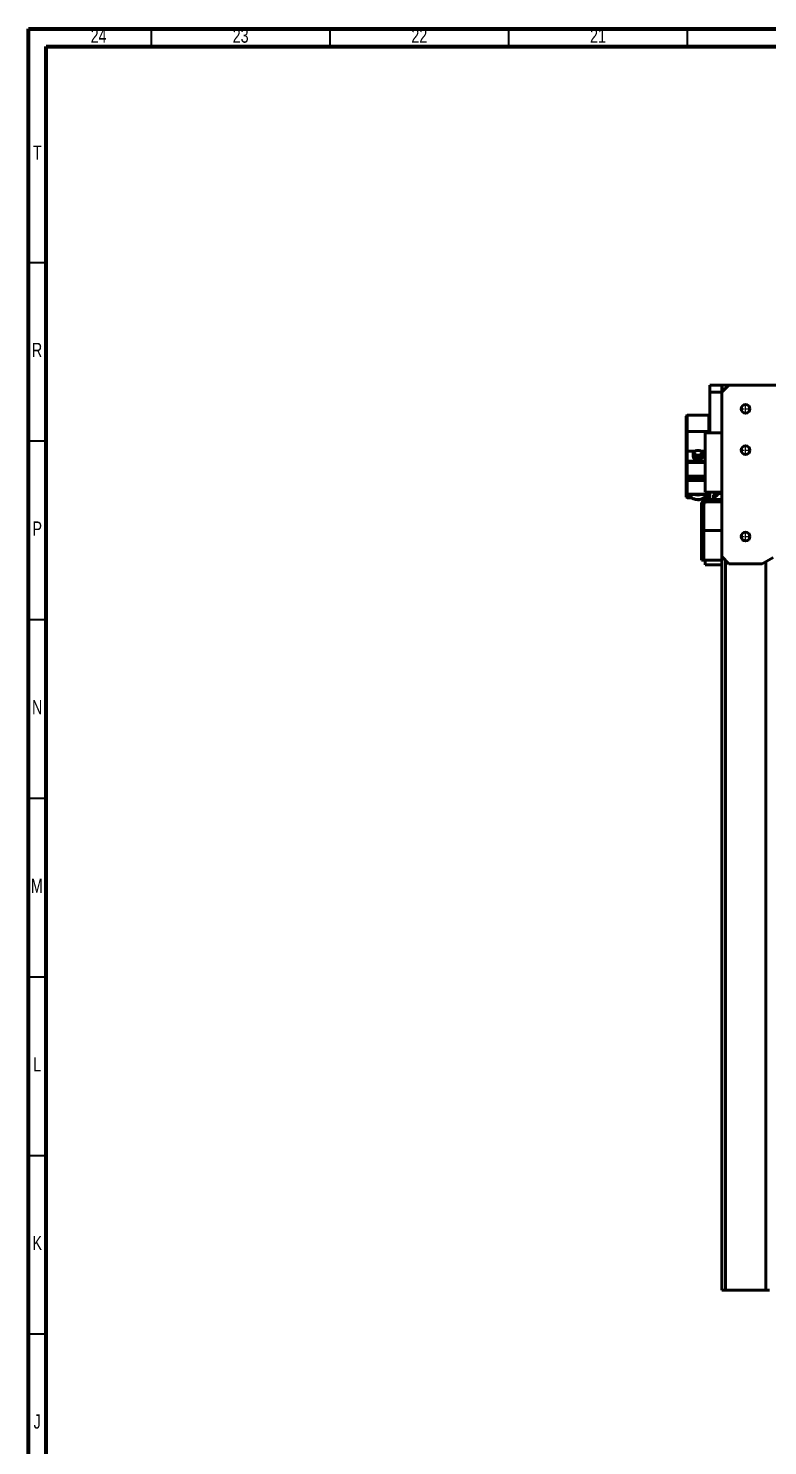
# Model space of a CAD drawing. Header units: millimetres. Extents: x -1615 to 4166, y 5 to 3174.
# Drawn here: x 15 to 221.9, y 1994.5 to 2391.3 of the extents above; entities that cross this region are included whole.
import ezdxf

# ---------------------------------------------------------------- set-up
doc = ezdxf.new("R2010")
doc.units = ezdxf.units.MM
doc.header["$LTSCALE"] = 0.25
doc.linetypes.add('AM_ISO08W050', pattern=[18, 12, -1.5, 3, -1.5])
doc.linetypes.add('CENTER2', pattern=[1.125, 0.75, -0.125, 0.125, -0.125])
doc.layers.get('0').update_dxf_attribs({"lineweight": 50})
doc.layers.add('AM_7', color=4, linetype='AM_ISO08W050', lineweight=25)
doc.layers.add('Net dam', color=7, linetype='Continuous', lineweight=50)
doc.styles.add('SLDTEXTSTYLE1', font='TXT', dxfattribs={"width": 0.75})

# ---------------------------------------------------------------- blocks, each defined once
blk = doc.blocks.new('*U1207')
at = {"layer": 'AM_7', "color": 0, "linetype": 'CENTER2', "transparency": 16777216}
for p, q in [((-1.33, 0), (-0.24, 0)), ((0, 0.24), (0, 1.33)), ((0.24, 0), (1.33, 0)), ((0, -1.33), (0, -0.24))]:
    blk.add_line(p, q, dxfattribs=at)
at = {"layer": 'AM_7', "color": 0, "linetype": 'Continuous', "transparency": 16777216}
for p, q in [((-0.12, 0), (0.12, 0)), ((0, -0.12), (0, 0.12))]:
    blk.add_line(p, q, dxfattribs=at)
blk = doc.blocks.new('*U1208')
at = {"layer": 'AM_7', "color": 0, "linetype": 'CENTER2', "transparency": 16777216}
for p, q in [((-1.33, 0), (-0.24, 0)), ((0, 0.24), (0, 1.33)), ((0.24, 0), (1.33, 0)), ((0, -1.33), (0, -0.24))]:
    blk.add_line(p, q, dxfattribs=at)
at = {"layer": 'AM_7', "color": 0, "linetype": 'Continuous', "transparency": 16777216}
for p, q in [((-0.12, 0), (0.12, 0)), ((0, -0.12), (0, 0.12))]:
    blk.add_line(p, q, dxfattribs=at)
blk = doc.blocks.new('*U1210')
at = {"layer": 'AM_7', "color": 0, "linetype": 'CENTER2', "transparency": 16777216}
for p, q in [((-1.33, 0), (-0.24, 0)), ((0, 0.24), (0, 1.33)), ((0.24, 0), (1.33, 0)), ((0, -1.33), (0, -0.24))]:
    blk.add_line(p, q, dxfattribs=at)
at = {"layer": 'AM_7', "color": 0, "linetype": 'Continuous', "transparency": 16777216}
for p, q in [((-0.12, 0), (0.12, 0)), ((0, -0.12), (0, 0.12))]:
    blk.add_line(p, q, dxfattribs=at)

msp = doc.modelspace()

# ---------------------------------------------------------------- linework, layer by layer
at = {"color": 7, "linetype": 'Continuous', "lineweight": 70}
for p, q in [((15.001, 1560.131), (15.001, 2391.131)), ((15.001, 2391.131), (1184.001, 2391.131)), ((20.001, 1565.131), (20.001, 2386.131)), ((20.001, 2386.131), (1179.001, 2386.131))]:
    msp.add_line(p, q, dxfattribs=at)
at = {"color": 7, "linetype": 'Continuous', "lineweight": 35}
for p, q in [((49.501, 2386.131), (49.501, 2391.131)), ((99.501, 2386.131), (99.501, 2391.131)), ((149.501, 2386.131), (149.501, 2391.131)), ((199.501, 2386.131), (199.501, 2391.131)), ((20.001, 2325.631), (15.001, 2325.631)), ((20.001, 2275.631), (15.001, 2275.631)), ((20.001, 2225.631), (15.001, 2225.631)), ((20.001, 2175.631), (15.001, 2175.631)), ((20.001, 2125.631), (15.001, 2125.631)), ((20.001, 2075.631), (15.001, 2075.631)), ((20.001, 2025.631), (15.001, 2025.631))]:
    msp.add_line(p, q, dxfattribs=at)
at = {"layer": 'Net dam'}
for p, q in [((205.725, 2291.367), (209.058, 2291.367)), ((205.725, 2289.367), (205.725, 2291.367)), ((211.058, 2291.367), (209.058, 2289.367)), ((211.058, 2291.367), (209.058, 2291.367)), ((209.058, 2290.367), (209.058, 2291.367)), ((209.058, 2289.367), (209.058, 2290.367)), ((210.058, 2290.367), (209.058, 2290.367)), ((241.561, 2291.367), (211.058, 2291.367)), ((209.058, 2289.367), (205.725, 2289.367)), ((205.725, 2289.367), (205.725, 2278.034)), ((209.058, 2289.367), (209.058, 2243.367)), ((199.325, 2282.956), (199.058, 2282.689)), ((199.058, 2278.499), (199.058, 2282.689)), ((205.458, 2282.956), (199.325, 2282.956)), ((199.325, 2282.956), (199.325, 2278.402)), ((205.725, 2282.689), (205.458, 2282.956)), ((205.458, 2278.402), (205.458, 2282.956)), ((199.058, 2278.499), (199.325, 2278.402)), ((199.058, 2272.761), (199.058, 2278.499)), ((205.458, 2278.402), (199.325, 2278.402)), ((199.325, 2278.402), (199.325, 2272.844)), ((204.391, 2278.034), (204.391, 2261.367)), ((204.391, 2278.034), (209.058, 2278.034)), ((205.725, 2278.499), (205.458, 2278.402)), ((205.458, 2278.034), (205.458, 2278.402)), ((199.058, 2272.761), (199.325, 2272.844)), ((199.058, 2269.852), (199.058, 2272.761)), ((199.058, 2269.852), (199.325, 2270.058)), ((199.058, 2269.852), (199.325, 2269.683)), ((199.058, 2265.801), (199.058, 2269.852)), ((201.534, 2272.844), (199.325, 2272.844)), ((199.325, 2272.844), (199.325, 2270.058)), ((199.325, 2269.683), (199.325, 2270.058)), ((199.325, 2270.058), (204.391, 2270.058)), ((204.391, 2269.683), (199.325, 2269.683)), ((199.325, 2269.683), (199.325, 2265.839)), ((201.058, 2272.198), (201.058, 2271.367)), ((201.774, 2272.955), (201.625, 2272.888)), ((203.158, 2272.888), (203.009, 2272.955)), ((204.391, 2272.844), (203.248, 2272.844)), ((203.725, 2271.367), (203.725, 2272.198)), ((199.058, 2265.801), (199.325, 2265.839)), ((204.391, 2265.801), (199.058, 2265.801)), ((199.058, 2265.027), (199.058, 2265.801)), ((199.325, 2265.839), (204.391, 2265.839)), ((199.325, 2264.652), (199.058, 2265.027)), ((199.058, 2260.977), (199.058, 2265.027)), ((199.058, 2265.027), (204.391, 2265.027)), ((199.325, 2264.652), (199.325, 2260.808)), ((204.391, 2264.652), (199.325, 2264.652)), ((199.325, 2260.808), (199.058, 2260.977)), ((199.325, 2260.771), (199.058, 2260.977)), ((199.058, 2260.537), (199.058, 2260.977)), ((199.058, 2260.537), (199.325, 2260.313)), ((199.058, 2260.045), (199.058, 2260.537)), ((199.058, 2260.045), (199.325, 2259.778)), ((199.325, 2260.808), (205.458, 2260.808)), ((199.325, 2260.771), (199.325, 2260.808)), ((205.725, 2260.771), (199.325, 2260.771)), ((199.325, 2260.771), (199.325, 2260.313)), ((199.325, 2260.313), (199.325, 2259.778)), ((200.212, 2260.313), (199.325, 2260.313)), ((199.325, 2259.778), (200.692, 2259.778)), ((202.391, 2259.326), (201.769, 2259.387)), ((203.391, 2250.7), (203.391, 2258.001)), ((204.058, 2258.001), (204.058, 2250.7)), ((204.098, 2259.778), (205.458, 2259.778)), ((209.058, 2261.367), (204.391, 2261.367)), ((205.458, 2260.313), (204.57, 2260.313)), ((204.725, 2259.335), (209.058, 2259.335)), ((209.058, 2258.668), (204.725, 2258.668)), ((205.458, 2260.808), (205.458, 2261.367)), ((205.725, 2260.771), (205.458, 2260.808)), ((205.458, 2260.313), (205.458, 2260.771)), ((205.725, 2260.537), (205.458, 2260.313)), ((205.458, 2259.778), (205.458, 2260.313)), ((205.458, 2259.778), (205.725, 2260.045)), ((205.725, 2261.367), (205.725, 2260.771)), ((205.725, 2260.771), (205.725, 2259.335)), ((206.725, 2259.613), (206.725, 2259.335)), ((203.391, 2242.367), (203.391, 2250.7)), ((204.058, 2250.7), (209.058, 2250.7)), ((204.058, 2250.7), (204.058, 2242.367)), ((204.058, 2242.367), (203.391, 2242.367)), ((204.058, 2242.367), (209.058, 2242.367)), ((204.391, 2241.034), (204.391, 2242.367)), ((209.058, 2242.367), (204.391, 2242.367)), ((209.058, 2243.367), (211.058, 2241.367)), ((209.058, 2038.034), (209.058, 2243.367)), ((210.058, 2038.034), (210.058, 2242.367)), ((220.391, 2241.367), (223.391, 2243.099)), ((221.391, 2038.034), (221.391, 2241.944)), ((209.058, 2241.034), (204.391, 2241.034)), ((211.058, 2241.367), (220.391, 2241.367)), ((210.058, 2038.034), (209.058, 2038.034)), ((213.191, 2038.034), (210.058, 2038.034)), ((213.325, 2038.034), (213.191, 2038.034)), ((213.458, 2038.034), (213.325, 2038.034)), ((213.525, 2038.034), (213.458, 2038.034)), ((213.658, 2038.034), (213.525, 2038.034)), ((214.384, 2038.034), (213.658, 2038.034)), ((217.065, 2038.034), (214.384, 2038.034)), ((217.791, 2038.034), (217.065, 2038.034)), ((217.925, 2038.034), (217.791, 2038.034)), ((217.991, 2038.034), (217.925, 2038.034)), ((218.125, 2038.034), (217.991, 2038.034)), ((218.258, 2038.034), (218.125, 2038.034)), ((221.391, 2038.034), (218.258, 2038.034)), ((222.391, 2038.034), (221.391, 2038.034))]:
    msp.add_line(p, q, dxfattribs=at)
at = {"layer": 'Net dam', "flags": 128}
for points in [[(203.158, 2272.888), (203.334, 2272.795), (203.623, 2272.521), (203.725, 2272.198), (203.623, 2271.874), (203.334, 2271.601), (202.902, 2271.418), (202.391, 2271.353), (201.881, 2271.418), (201.449, 2271.601), (201.16, 2271.874), (201.058, 2272.198), (201.16, 2272.521), (201.449, 2272.795), (201.625, 2272.888)], [(201.058, 2271.367), (201.16, 2271.044), (201.449, 2270.77), (201.881, 2270.587), (202.391, 2270.523), (202.902, 2270.587), (203.334, 2270.77), (203.623, 2271.044), (203.725, 2271.367), (203.725, 2271.367)], [(202.391, 2273.078), (201.981, 2273.027), (201.632, 2272.879), (201.4, 2272.659), (201.318, 2272.399), (201.4, 2272.139), (201.632, 2271.918), (201.981, 2271.771), (202.391, 2271.719), (202.802, 2271.771), (203.15, 2271.918), (203.383, 2272.139), (203.465, 2272.399), (203.383, 2272.659), (203.15, 2272.879), (202.802, 2273.027), (202.391, 2273.078)]]:
    msp.add_lwpolyline(points, dxfattribs=at)
at = {"layer": 'Net dam'}
for centre in [(215.725, 2284.7), (215.725, 2273.182), (215.725, 2248.948)]:
    msp.add_circle(centre, 1.212, dxfattribs=at)
for centre, radius, start, end in [((202.391, 2267.243), 1.773, 234.4145, 305.5855), ((201.313, 2260.939), 1.264, 187.64684, 234.64488), ((202.295, 2262.321), 2.959, 234.63025, 271.86655), ((202.391, 2264.146), 3.545, 252.2067, 287.7933), ((202.491, 2262.303), 2.941, 268.06383, 306.21342), ((204.725, 2258.001), 1.333, 90, 180), ((204.725, 2258.001), 0.667, 90, 180), ((203.48, 2260.935), 1.253, 306.68653, 352.46527), ((215.725, 2250.7), 13.333, 126.8699, 132.45415), ((215.725, 2250.7), 12.667, 122.6369, 135.27775)]:
    msp.add_arc(centre, radius, start, end, dxfattribs=at)
for points, knots in [([(200.643, 2259.816), (200.714, 2259.756), (200.933, 2259.572), (201.392, 2259.388), (201.787, 2259.331), (201.956, 2259.307)], [0, 0, 0, 0, 0.21778581, 0.6658958, 1, 1, 1, 1]), ([(202.267, 2259.27), (202.308, 2259.268), (202.383, 2259.263), (202.458, 2259.269), (202.491, 2259.271)], [0, 0, 0, 0, 0.5547883, 1, 1, 1, 1]), ([(202.491, 2259.271), (202.582, 2259.273), (202.862, 2259.281), (203.123, 2259.352), (203.301, 2259.4)], [0, 0, 0, 0, 0.3223576, 1, 1, 1, 1]), ([(203.301, 2259.4), (203.344, 2259.408), (203.613, 2259.462), (203.926, 2259.611), (204.114, 2259.789), (204.163, 2259.836)], [0, 0, 0, 0, 0.1235305, 0.7736288, 1, 1, 1, 1]), ([(206.725, 2259.613), (206.725, 2259.756), (206.725, 2259.997), (206.725, 2260.281), (206.725, 2260.446), (206.725, 2260.526), (206.725, 2260.534), (206.725, 2260.538)], [0, 0, 0, 0, 0.3396172, 0.5724842, 0.75154, 0.8975134, 1, 1, 1, 1])]:
    msp.add_open_spline(points, degree=3, knots=knots, dxfattribs=at)

# ---------------------------------------------------------------- block references
at = {"layer": 'AM_7', "linetype": 'CENTER2'}
for name, p in [('*U1207', (215.725, 2284.7)), ('*U1208', (215.725, 2273.182)), ('*U1210', (215.725, 2248.948))]:
    msp.add_blockref(name, p, dxfattribs=at)

# ---------------------------------------------------------------- texts
at = {"color": 7, "linetype": 'Continuous', "lineweight": 0, "attachment_point": 2, "style": 'SLDTEXTSTYLE1'}
for s, insert, char_height in [('24', (34.671, 2391.191), 3.9687), ('23', (74.421, 2391.191), 3.9687), ('22', (124.421, 2391.191), 3.9687), ('21', (174.421, 2391.191), 3.9687), ('T', (17.489, 2358.441), 3.969), ('R', (17.445, 2303.191), 3.969), ('P', (17.486, 2253.191), 3.969), ('N', (17.465, 2203.191), 3.969), ('M', (17.363, 2153.191), 3.969), ('L', (17.456, 2103.191), 3.969), ('K', (17.49, 2053.191), 3.969), ('J', (17.466, 2003.191), 3.969)]:
    msp.add_mtext(s, dxfattribs=dict(at, insert=insert, char_height=char_height))

doc.saveas('drawing.dxf')
